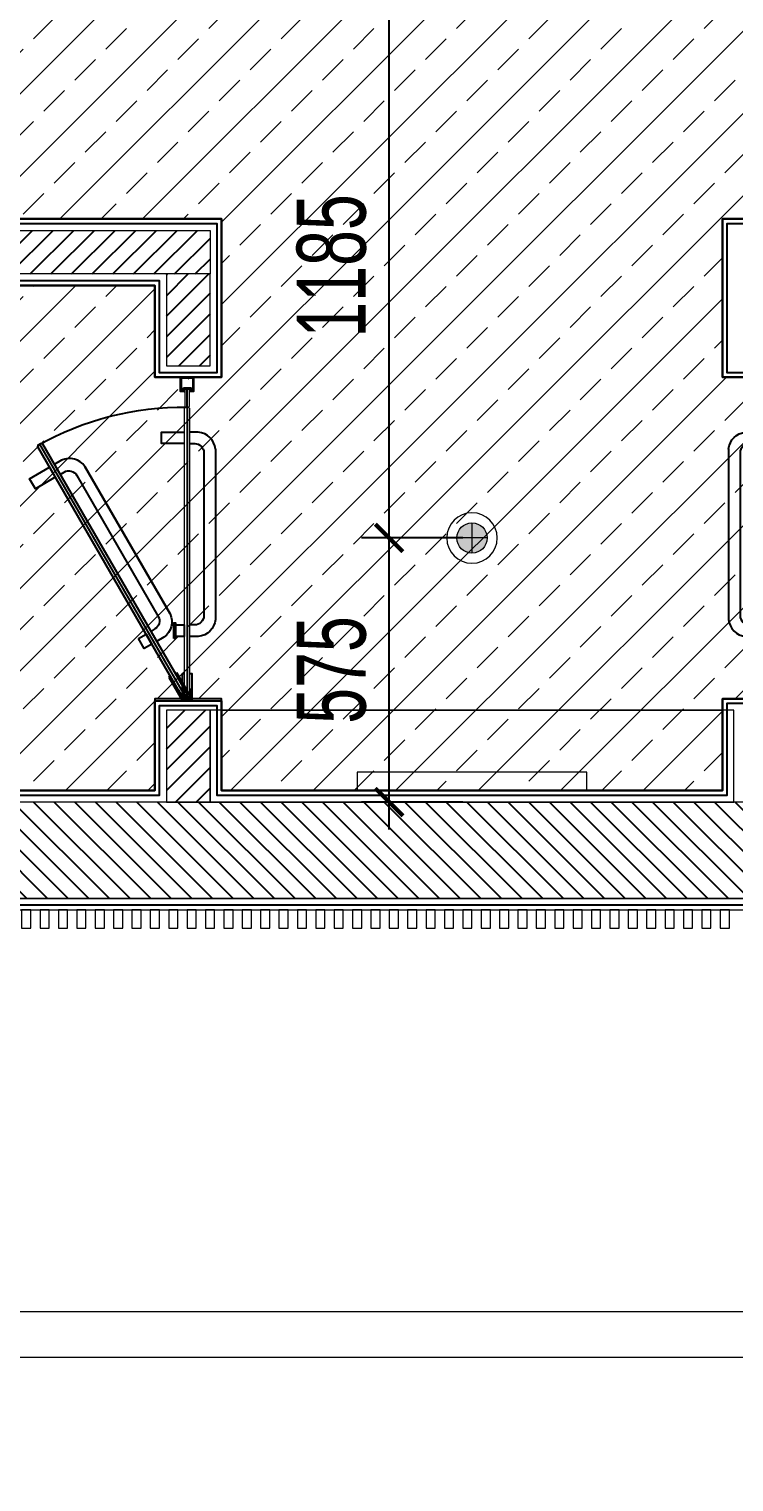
# Model space of a CAD drawing. Header units: millimetres. Extents: x -343543 to 400519, y -115663 to 104219.
# Drawn here: x -257543 to -256009, y 1729 to 4893 of the extents above; entities that cross this region are included whole.
import ezdxf
from ezdxf.xclip import XClip

# ---------------------------------------------------------------- set-up
doc = ezdxf.new("R2010")
doc.units = ezdxf.units.MM
doc.header["$XCLIPFRAME"] = 0
doc.linetypes.add('XREF MAT BANG TUONG XAY$0$CENTER', pattern=[50.8, 31.75, -6.35, 6.35, -6.35])
doc.layers.get('0').update_dxf_attribs({"color": 231, "lineweight": 0})
doc.layers.get('DefPoints').update_dxf_attribs({"color": 191})
for name, color, linetype, lineweight in [('A-CLNG', 157, 'Continuous', 25), ('A-PATT', 252, 'Continuous', 9), ('A-SYMBOLS', 10, 'Continuous', 13), ('fix lighting', 2, 'Continuous', 5), ('SME-E-LTG-DIM', 55, 'Continuous', 18), ('XREF MAT BANG TUONG XAY$0$01.Xref _MB T1$0$A-DOOR', 8, 'Continuous', 9), ('XREF MAT BANG TUONG XAY$0$01.Xref _MB T1$0$A-FNSH', 8, 'Continuous', 9), ('XREF MAT BANG TUONG XAY$0$01.Xref _MB T1$0$A-FURN', 8, 'Continuous', 5), ('XREF MAT BANG TUONG XAY$0$01.Xref _MB T1$0$A-TEXT', 8, 'Continuous', 25), ('XREF MAT BANG TUONG XAY$0$A-GRID', 8, 'XREF MAT BANG TUONG XAY$0$CENTER', 15), ('XREF MAT BANG TUONG XAY$0$A-WALL-INT', 8, 'Continuous', 9)]:
    doc.layers.add(name, color=color, linetype=linetype, lineweight=lineweight)
for name, color, linetype in [('XREF MAT BANG TUONG XAY$0$A-FNSH', 8, 'Continuous'), ('XREF MAT BANG TUONG XAY$0$A-FURN', 8, 'Continuous'), ('XREF MAT BANG TUONG XAY$0$A-PATT', 8, 'Continuous'), ('XREF MAT BANG TUONG XAY$0$FF-FURN', 8, 'Continuous')]:
    doc.layers.add(name, color=color, linetype=linetype)
doc.styles.add('SM-DIMTEXT', font='SME.shx', dxfattribs={"width": 0.7})
doc.dimstyles.new('SDIM-100', dxfattribs={"dimscale": 100, "dimtxt": 2, "dimasz": 0.6, "dimexe": 0.6, "dimexo": 0.2, "dimgap": 0.5, "dimtad": 1, "dimdec": 0, "dimzin": 12, "dimtxsty": 'SM-DIMTEXT', "dimblk": 'ARCHTICK', "dimblk1": 'ARCHTICK', "dimblk2": 'ARCHTICK', "dimcen": 0.12, "dimdle": 0.6, "dimclrd": 7, "dimclre": 8, "dimadec": 0, "dimazin": 3, "dimtfac": 2, "dimtix": 1, "dimtmove": 1, "dimatfit": 3, "dimfxl": 1, "dimtzin": 0, "dimarcsym": 1})

# ---------------------------------------------------------------- blocks, each defined once
blk = doc.blocks.new('XREF MAT BANG TUONG XAY$0$00.xref_IKIGAI_Truc')
at = {"layer": 'XREF MAT BANG TUONG XAY$0$A-GRID', "color": 8, "ltscale": 20}
blk.add_lwpolyline([(-2907.5, 3000), (42750, 3000)], dxfattribs=at)
blk = doc.blocks.new('*U125')
at = {"layer": 'XREF MAT BANG TUONG XAY$0$01.Xref _MB T1$0$A-FURN', "color": 8}
blk.add_lwpolyline([(-10, -20), (10, -20), (10, 20), (-10, 20)], close=True, dxfattribs=at)
blk = doc.blocks.new('*U126')
at = {"color": 8, "transparency": 16777216}
for p in [(-3080, 0), (-3040, 0), (-3000, 0), (-2960, 0), (-2920, 0), (-2880, 0), (-2840, 0), (-2800, 0), (-2760, 0), (-2720, 0), (-2680, 0), (-2640, 0), (-2600, 0), (-2560, 0), (-2520, 0), (-2480, 0), (-2440, 0), (-2400, 0), (-2360, 0), (-2320, 0), (-2280, 0), (-2240, 0), (-2200, 0), (-2160, 0), (-2120, 0), (-2080, 0), (-2040, 0), (-2000, 0), (-1960, 0), (-1920, 0), (-1880, 0), (-1840, 0), (-1800, 0), (-1760, 0), (-1720, 0), (-1680, 0), (-1640, 0), (-1600, 0), (-1560, 0)]:
    blk.add_blockref('*U125', p, dxfattribs=at)
blk = doc.blocks.new('XREF MAT BANG TUONG XAY$0$01.Xref _MB T1$0$lam nhom T1')
at = {"color": 8}
blk.add_lwpolyline([(8395, 0), (0, 0), (0, -25), (8395, -25)], close=True, dxfattribs=at)
blk.add_blockref('*U126', (8385, -45), dxfattribs=at)
blk = doc.blocks.new('XREF MAT BANG TUONG XAY$0$YLD.Studio-04-132')
at = {"layer": 'XREF MAT BANG TUONG XAY$0$FF-FURN', "color": 8}
blk.add_lwpolyline([(-6, 25), (6, 25), (6, 30), (15, 30), (15, 0), (-15, 0), (-15, 30), (-6, 30), (-6, 25)], dxfattribs=at)
blk.add_lwpolyline([(-8, 23), (8, 23), (8, 28), (13, 28), (13, 2), (-13, 2), (-13, 28), (-8, 28)], close=True, dxfattribs=at)
for centre, start, end in [((-4.8, 30.3), 99.564, 194.9242), ((4.8, 30.3), 345.0758, 80.436)]:
    blk.add_arc(centre, 1.25, start, end, dxfattribs=at)
blk = doc.blocks.new('XREF MAT BANG TUONG XAY$0$YLD.Studio-04-207')
at = {"layer": 'XREF MAT BANG TUONG XAY$0$FF-FURN', "color": 8, "ltscale": 150}
for p, q in [((-40, -52), (-10, 0)), ((-10, 0), (7.3, -10)), ((-321.3, -559.3), (-5.3, -11.9)), ((-22.7, -62), (7.3, -10)), ((-40, -52), (-36.5, -54)), ((-26.1, -60), (-22.7, -62))]:
    blk.add_line(p, q, dxfattribs=at)
for points in [[(-9.1, -9.7), (-11.3, -10.3), (-325, -553.7), (-323.9, -557.8), (-318.7, -560.8), (-314.6, -559.7), (-1.6, -17.5), (-2.7, -13.4)], [(-8.6, -29.7), (-6, -31.2), (4, -13.8), (-11.6, -4.8), (-21.6, -22.2), (-19, -23.7), (-10.5, -8.9), (-0.1, -14.9)]]:
    blk.add_lwpolyline(points, close=True, dxfattribs=at)
at = {"layer": 'XREF MAT BANG TUONG XAY$0$FF-FURN', "color": 8, "ltscale": 100}
blk.add_lwpolyline([(-105.8, -136), (-89.4, -145.5), (-76.9, -123.9), (-93.3, -114.4)], close=True, dxfattribs=at)
at = {"layer": 'XREF MAT BANG TUONG XAY$0$FF-FURN', "color": 8, "ltscale": 150}
for points in [[(-276.4, -493.5), (-267.3, -498.7, 0.414214), (-240, -491.4), (-62.6, -184.1, 0.414214), (-69.9, -156.8), (-79, -151.5)], [(-222.4, -510.8), (-37, -189.7, 0.368054), (-50.6, -139), (-66.5, -129.9)], [(-37, -189.7), (-222.4, -510.8, -0.368054), (-273, -524.3), (-288.9, -515.1)]]:
    blk.add_lwpolyline(points, format="xyb", dxfattribs=at)
at = {"layer": 'XREF MAT BANG TUONG XAY$0$FF-FURN', "color": 8, "ltscale": 100}
blk.add_lwpolyline([(-286.8, -487.5), (-330.1, -462.4), (-342.6, -484.1), (-299.3, -509.1)], dxfattribs=at)
at = {"layer": 'XREF MAT BANG TUONG XAY$0$FF-FURN', "color": 8, "ltscale": 150}
blk.add_arc((-8.5, 1.5), 641.5, 240.5261, 270.7566, dxfattribs=at)
blk = doc.blocks.new('XREF MAT BANG TUONG XAY$0$YLD.Studio-04-126')
at = {"layer": 'XREF MAT BANG TUONG XAY$0$01.Xref _MB T1$0$A-DOOR', "color": 8}
blk.add_lwpolyline([(4.4, -8), (6, -9.6), (6, -637), (3, -640), (-3, -640), (-6, -637), (-6, -9.6), (-4.4, -8)], close=True, dxfattribs=at)
at = {"layer": 'XREF MAT BANG TUONG XAY$0$FF-FURN', "color": 8}
blk.add_line((0, -640), (0, -8), dxfattribs=at)
for points in [[(6, -60), (10, -60), (10, 0), (-10, 0), (-10, -60), (-6, -60)], [(-6, -560.6), (-56, -560.6), (-56, -585.6), (-6, -585.6)]]:
    blk.add_lwpolyline(points, dxfattribs=at)
for points in [[(-6, -25), (-9, -25), (-9, -5), (9, -5), (9, -25), (6, -25), (6, -8), (-6, -8)], [(-29, -136.3), (-29, -170.1), (-25, -170.1), (-25, -136.3)], [(-25, -165.7), (-6, -165.7), (-6, -140.7), (-25, -140.7)]]:
    blk.add_lwpolyline(points, close=True, dxfattribs=at)
for points in [[(61.5, -548.6), (61.5, -177.8, 0.368054), (24.4, -140.7), (6, -140.7)], [(6, -560.6), (16.5, -560.6, 0.414214), (36.5, -540.6), (36.5, -185.7, 0.414214), (16.5, -165.7), (6, -165.7)], [(61.5, -548.6, -0.36855), (24.4, -585.6), (6, -585.6)]]:
    blk.add_lwpolyline(points, format="xyb", dxfattribs=at)
blk = doc.blocks.new('*U221')
at = {"layer": 'XREF MAT BANG TUONG XAY$0$A-PATT'}
h = blk.add_hatch(dxfattribs=at)
h.set_pattern_fill('ANSI31', color=8, scale=10)
h.set_pattern_definition([(45, (39801.808, -11293.564), (-22.45064, 22.45064), [])])
h.paths.add_polyline_path([(-38.7, 47.5), (4316.3, 47.5), (4316.3, -162.5), (-38.7, -162.5)])
at = {"layer": 'XREF MAT BANG TUONG XAY$0$A-WALL-INT', "color": 8}
blk.add_lwpolyline([(-38.7, 47.5), (4316.3, 47.5), (4316.3, -162.5), (-38.7, -162.5)], close=True, dxfattribs=at)
blk = doc.blocks.new('*U223')
at = {"layer": 'XREF MAT BANG TUONG XAY$0$A-PATT'}
h = blk.add_hatch(dxfattribs=at)
h.set_pattern_fill('ANSI31', color=8, scale=10)
h.set_pattern_definition([(45, (35646.79, -11178.564), (-22.45064, 22.45064), [])])
h.paths.add_polyline_path([(-38.7, 47.5), (161.3, 47.5), (161.3, -47.5), (-38.7, -47.5)])
at = {"layer": 'XREF MAT BANG TUONG XAY$0$A-WALL-INT', "color": 8}
blk.add_lwpolyline([(-38.7, 47.5), (161.3, 47.5), (161.3, -47.5), (-38.7, -47.5)], close=True, dxfattribs=at)
blk = doc.blocks.new('*U224')
at = {"layer": 'XREF MAT BANG TUONG XAY$0$A-PATT'}
h = blk.add_hatch(dxfattribs=at)
h.set_pattern_fill('ANSI31', color=8, scale=10)
h.set_pattern_definition([(45, (36991.79, -11178.564), (-22.45064, 22.45064), [])])
h.paths.add_polyline_path([(-38.7, 47.5), (1506.3, 47.5), (1506.3, -47.5), (-38.7, -47.5)])
at = {"layer": 'XREF MAT BANG TUONG XAY$0$A-WALL-INT', "color": 8}
blk.add_lwpolyline([(-38.7, 47.5), (1506.3, 47.5), (1506.3, -47.5), (-38.7, -47.5)], close=True, dxfattribs=at)
blk = doc.blocks.new('XREF MAT BANG TUONG XAY$0$01.Xref _MB T1$0$Phong tam')
at = {"color": 8}
blk.add_line((-2950, 1070), (-2950, 1109), dxfattribs=at)
at = {"layer": 'XREF MAT BANG TUONG XAY$0$01.Xref _MB T1$0$A-DOOR', "color": 8, "elevation": 0}
blk.add_lwpolyline([(-2947, 1109), (-2953, 1109), (-2955, 1107), (-2955, 1072), (-2953, 1070), (-2947, 1070), (-2945, 1072), (-2945, 1107)], close=True, dxfattribs=at)
at = {"layer": 'XREF MAT BANG TUONG XAY$0$01.Xref _MB T1$0$A-FURN', "color": 8}
blk.add_lwpolyline([(-2900, 210), (-1760, 210), (-1760, 410), (-2900, 410)], close=True, dxfattribs=at)
blk.add_lwpolyline([(-2900, 210), (-1760, 210), (-1760, 410), (-2900, 410)], close=True, dxfattribs=at)
blk.add_lwpolyline([(-2900, 210), (-1760, 210), (-1760, 410), (-2900, 410)], close=True, dxfattribs=at)
at = {"color": 8, "xscale": -1, "rotation": 180}
for name, p in [('XREF MAT BANG TUONG XAY$0$YLD.Studio-04-132', (-2950, 1135)), ('XREF MAT BANG TUONG XAY$0$YLD.Studio-04-207', (-2950, 430))]:
    blk.add_blockref(name, p, dxfattribs=at)
at = {"layer": 'XREF MAT BANG TUONG XAY$0$01.Xref _MB T1$0$A-DOOR', "color": 8, "xscale": -1, "rotation": 180}
blk.add_blockref('XREF MAT BANG TUONG XAY$0$YLD.Studio-04-126', (-2950, 430), dxfattribs=at)
at = {"layer": 'XREF MAT BANG TUONG XAY$0$01.Xref _MB T1$0$A-DOOR', "color": 8, "rotation": 180}
blk.add_blockref('XREF MAT BANG TUONG XAY$0$YLD.Studio-04-126', (-1710, 430), dxfattribs=at)
at = {"layer": 'XREF MAT BANG TUONG XAY$0$A-FURN', "color": 8, "rotation": 180}
blk.add_blockref('*U224', (-2938.7, 1407.5), dxfattribs=at)
at = {"layer": 'XREF MAT BANG TUONG XAY$0$A-FURN', "color": 8}
for name, p, xscale, rotation in [('*U223', (-2947.5, 1321.3), -1.000000000000001, 90), ('*U223', (-2947.5, 371.3), -1.000000000000001, 90), ('*U221', (-4316.3, 47.5), -1, 180)]:
    blk.add_blockref(name, p, dxfattribs=dict(at, xscale=xscale, rotation=rotation))
blk = doc.blocks.new('XREF MAT BANG TUONG XAY$0$xref_IKIGAI_Cot')
at = {"layer": 'XREF MAT BANG TUONG XAY$0$A-GRID', "color": 8, "ltscale": 20}
blk.add_lwpolyline([(-2907.5, 3000), (42750, 3000)], dxfattribs=at)
blk = doc.blocks.new('XREF MAT BANG NOI THAT')
at = {"color": 8}
for points in [[(5730, 3410), (6820, 3410), (6820, 3235), (5730, 3235)], [(6025, 3235), (6525, 3235), (6525, 3275), (6025, 3275)]]:
    blk.add_lwpolyline(points, close=True, dxfattribs=at)
blk = doc.blocks.new('01.Xref _MB T1')
at = {"color": 8}
blk.add_lwpolyline([(39999.98286, 2999.99997), (40000.00012, 19400), (-0.00011, 19399.99891), (0.00011, 2999.99997), (8394.99073, 2999.9999), (8394.99073, -99.99996), (31605.0109, -99.99952), (31605.0109, 3000.00035)], close=True, dxfattribs=at)
at = {"layer": 'XREF MAT BANG TUONG XAY$0$01.Xref _MB T1$0$A-FNSH', "color": 8}
for points in [[(8394.99073, 1999.99999), (-1000, 1999.99998), (-1000.00012, 20399.99968), (14583.31301, 20400.0078)], [(8394.99073, 2099.99999), (-900, 2099.99998), (-900.00002, 4399.99996)]]:
    blk.add_lwpolyline(points, dxfattribs=at)
at = {"color": 8}
for name, p in [('XREF MAT BANG TUONG XAY$0$00.xref_IKIGAI_Truc', (0.00011, 0)), ('XREF MAT BANG TUONG XAY$0$01.Xref _MB T1$0$lam nhom T1', (0.00011, 2999.99998))]:
    blk.add_blockref(name, p, dxfattribs=at)
at = {"layer": 'XREF MAT BANG TUONG XAY$0$01.Xref _MB T1$0$A-TEXT', "color": 8}
blk.add_blockref('XREF MAT BANG TUONG XAY$0$01.Xref _MB T1$0$Phong tam', (8605.00011, 2999.99999), dxfattribs=at)
at = {"layer": 'XREF MAT BANG TUONG XAY$0$A-FNSH', "color": 8}
for points in [[(4184.98236, 4479.99998), (5730.00011, 4479.99998), (5730.00011, 4134.99998), (5585.00011, 4134.99998), (5585.00011, 4334.99989), (4184.9822, 4335.00176)], [(4274.98136, 3234.99987), (5585.00065, 3235.00003), (5585.00065, 3429.9998), (5730.00065, 3430.00006), (5730.00065, 3235.00016), (6819.99957, 3235.00016), (6819.99957, 3435.00006), (6965.00011, 3434.9998), (6965.00011, 3235.00006), (8370.00011, 3234.99991), (8370.00011, 4335.00013), (6965.00011, 4334.99987), (6965.00011, 4134.99998), (6820.00011, 4134.99998), (6820.00011, 4479.99998), (8370.00011, 4480.00014), (8370.00011, 5459.99999)], [(4174.98235, 4469.99998), (5720.00011, 4469.99998), (5720.00011, 4144.99998), (5595.00011, 4144.99998), (5595.00011, 4344.99988), (4174.98221, 4345.00177)], [(4264.98136, 3224.99987), (5595.00065, 3225.00003), (5595.00065, 3419.99982), (5720.00065, 3420.00004), (5720.00065, 3225.00016), (6829.99957, 3225.00016), (6829.99957, 3425.00004), (6955.00011, 3424.99982), (6955.00011, 3225.00006), (8380.00011, 3224.9999), (8380.00011, 4345.00014), (6955.00011, 4344.99987), (6955.00011, 4144.99998), (6830.00011, 4144.99998), (6830.00011, 4469.99998), (8380.00011, 4470.00014), (8380.00011, 5469.99999)], [(14224.99083, 5984.99999), (8959.99073, 5984.99999), (8959.99073, 5884.99999), (8620.00011, 5884.99999), (8620.00011, 1284.99999), (8379.99072, 1284.99999), (8379.99163, 2985.0003), (-15.0095, 2984.99996), (-14.99971, 4414.99998), (2365.00059, 4415.00002), (2365.00059, 4290.0096), (109.9906, 4290.00949), (109.9906, 3414.99997), (314.99999, 3414.99997), (315.00021, 3109.99998), (3934.98136, 3109.99998), (3934.97999, 9974.99976), (414.99995, 9975), (414.99995, 9785.00021), (109.99053, 9785.00021), (109.99128, 5504.99989)]]:
    blk.add_lwpolyline(points, dxfattribs=at)
at = {"color": 8}
ref = blk.add_blockref('XREF MAT BANG TUONG XAY$0$xref_IKIGAI_Cot', (-0.00927, -0.00001), dxfattribs=at)
XClip(ref).set_block_clipping_path([(-1610.3425959283, -2225.6693134198), (41829.1295208634, 21555.8819575264)])
at = {"layer": 'A-PATT', "color": 8}
blk.add_blockref('XREF MAT BANG NOI THAT', (0, 0), dxfattribs=at)
blk = doc.blocks.new('_ArchTick')
at = {"color": 0, "linetype": 'ByBlock', "const_width": 0.15}
blk.add_lwpolyline([(-0.5, -0.5), (0.5, 0.5)], dxfattribs=at)
blk = doc.blocks.new('*D993')
at = {"layer": 'DefPoints', "color": 0, "transparency": 16777216}
for p in [(-256759.4, 3785), (-256579, 3785), (-256579, 3210)]:
    blk.add_point(p, dxfattribs=at)
at = {"layer": 'SME-E-LTG-DIM', "color": 7, "lineweight": -2, "transparency": 16777216}
blk.add_line((-256759.4, 3150), (-256759.4, 3845), dxfattribs=at)
at = {"layer": 'SME-E-LTG-DIM', "color": 8, "lineweight": -2, "transparency": 16777216}
for p, q in [((-256599, 3785), (-256819.4, 3785)), ((-256599, 3210), (-256819.4, 3210))]:
    blk.add_line(p, q, dxfattribs=at)
at = {"layer": 'SME-E-LTG-DIM', "color": 7, "lineweight": -2, "transparency": 16777216, "xscale": 60, "yscale": 60, "zscale": 60}
for p, rotation in [((-256759.4, 3785), 90), ((-256759.4, 3210), 270)]:
    blk.add_blockref('_ArchTick', p, dxfattribs=dict(at, rotation=rotation))
at = {"layer": 'SME-E-LTG-DIM', "color": 0, "transparency": 16777216, "insert": (-256884.4, 3497.5), "char_height": 150, "attachment_point": 5, "rotation": 90, "style": 'SM-DIMTEXT'}
blk.add_mtext('575', dxfattribs=at)
blk = doc.blocks.new('*D994')
at = {"layer": 'DefPoints', "color": 0, "transparency": 16777216}
for p in [(-256759.4, 4970), (-256579, 4970), (-256579, 3785)]:
    blk.add_point(p, dxfattribs=at)
at = {"layer": 'SME-E-LTG-DIM', "color": 7, "lineweight": -2, "transparency": 16777216}
blk.add_line((-256759.4, 3725), (-256759.4, 5030), dxfattribs=at)
at = {"layer": 'SME-E-LTG-DIM', "color": 8, "lineweight": -2, "transparency": 16777216}
for p, q in [((-256599, 4970), (-256819.4, 4970)), ((-256599, 3785), (-256819.4, 3785))]:
    blk.add_line(p, q, dxfattribs=at)
at = {"layer": 'SME-E-LTG-DIM', "color": 7, "lineweight": -2, "transparency": 16777216, "xscale": 60, "yscale": 60, "zscale": 60}
for p, rotation in [((-256759.4, 4970), 90), ((-256759.4, 3785), 270)]:
    blk.add_blockref('_ArchTick', p, dxfattribs=dict(at, rotation=rotation))
at = {"layer": 'SME-E-LTG-DIM', "color": 0, "transparency": 16777216, "insert": (-256884.4, 4377.5), "char_height": 150, "attachment_point": 5, "rotation": 90, "style": 'SM-DIMTEXT'}
blk.add_mtext('1185', dxfattribs=at)
blk = doc.blocks.new('XR-TRAN_SANH$0$A$C896e62ca')
at = {"layer": 'A-PATT', "true_color": 0x848484}
h = blk.add_hatch(color=252, dxfattribs=at)
h.dxf.hatch_style = 1
edge = h.paths.add_edge_path()
edge.add_arc((0, 0), 33, 0, 360)
at = {"color": 0, "linetype": 'ByBlock'}
for p, q in [((0, 33), (0, -33)), ((33, 0), (-33, 0))]:
    blk.add_line(p, q, dxfattribs=at)
blk.add_circle((0, 0), 33, dxfattribs=at)
for start, end in [(90, 270), (270, 90)]:
    blk.add_arc((0, 0), 55, start, end, dxfattribs=at)

msp = doc.modelspace()

# ---------------------------------------------------------------- block references
at = {"layer": 'A-SYMBOLS'}
msp.add_blockref('01.Xref _MB T1', (-262854, 0), dxfattribs=at)

# ---------------------------------------------------------------- next in the draw order: hatches: boundary and pattern name
at = {"layer": 'A-PATT'}
h = msp.add_hatch(dxfattribs=at)
h.set_pattern_fill('ANSI33', color=256, scale=20, double=1)
h.set_pattern_definition([(45, (-262854.02, -1e-05), (-89.8026, 89.8026), []), (45, (-262764.22, -1e-05), (-89.8026, 89.8026), [63.5, -31.75])])
h.paths.add_polyline_path([(-258669, 9965), (-254484, 9965), (-254484, 8980), (-255679, 8980), (-255679, 8835), (-254484, 8835), (-254484, 7855), (-255679, 7855), (-255679, 7710), (-254484, 7710), (-254484, 6730), (-255679, 6730), (-255679, 6585), (-254484, 6585), (-254484, 5605), (-255679, 5605), (-255679, 5460), (-254484, 5460), (-254484, 4480), (-256034, 4480), (-256034, 4135), (-255889, 4135), (-255889, 4335), (-254484, 4335), (-254484, 3235), (-255889, 3235), (-255889, 3435), (-256034, 3435), (-256034, 3235), (-257124, 3235), (-257124, 3435), (-257269, 3435), (-257269, 3235), (-258579, 3235), (-258579, 3425), (-258669, 3425), (-258669, 4335), (-257269, 4335), (-257269, 4135), (-257124, 4135), (-257124, 4480), (-258669, 4480)])

# ---------------------------------------------------------------- next in the draw order: linework, layer by layer
at = {"layer": 'A-CLNG', "color": 251}
for points in [[(-254484, 5460), (-254484, 4480), (-256034, 4480), (-256034, 4135), (-255889, 4135), (-255889, 4335), (-254484, 4335), (-254484, 3235), (-255889, 3235), (-255889, 3435), (-256034, 3435), (-256034, 3235), (-257124, 3235), (-257124, 3435), (-257269, 3435), (-257269, 3235), (-258579, 3235)], [(-258669, 4335), (-257269, 4335), (-257269, 4135), (-257124, 4135), (-257124, 4480), (-258669, 4480)]]:
    msp.add_lwpolyline(points, dxfattribs=at)

# ---------------------------------------------------------------- next in the draw order: block references
at = {"layer": 'fix lighting'}
msp.add_blockref('XR-TRAN_SANH$0$A$C896e62ca', (-256579, 3785), dxfattribs=at)

# ---------------------------------------------------------------- next in the draw order: dimensions: what is measured, and where the dimension line sits
at = {"layer": 'SME-E-LTG-DIM'}
for base, p1, p2, picture, middle in [((-256759.4, 4970), (-256579, 3785), (-256579, 4970), '*D994', (-256884.4, 4377.5)), ((-256759.4, 3785), (-256579, 3210), (-256579, 3785), '*D993', (-256884.4, 3497.5))]:
    dim = msp.add_linear_dim(base=base, p1=p1, p2=p2, angle=90, dimstyle='SDIM-100', override={"dimtxt": 1.5, "dimtfill": 0}, dxfattribs=at)
    dim.commit()
    dim.dimension.update_dxf_attribs({"geometry": picture, "text_midpoint": middle})

doc.saveas('drawing.dxf')
